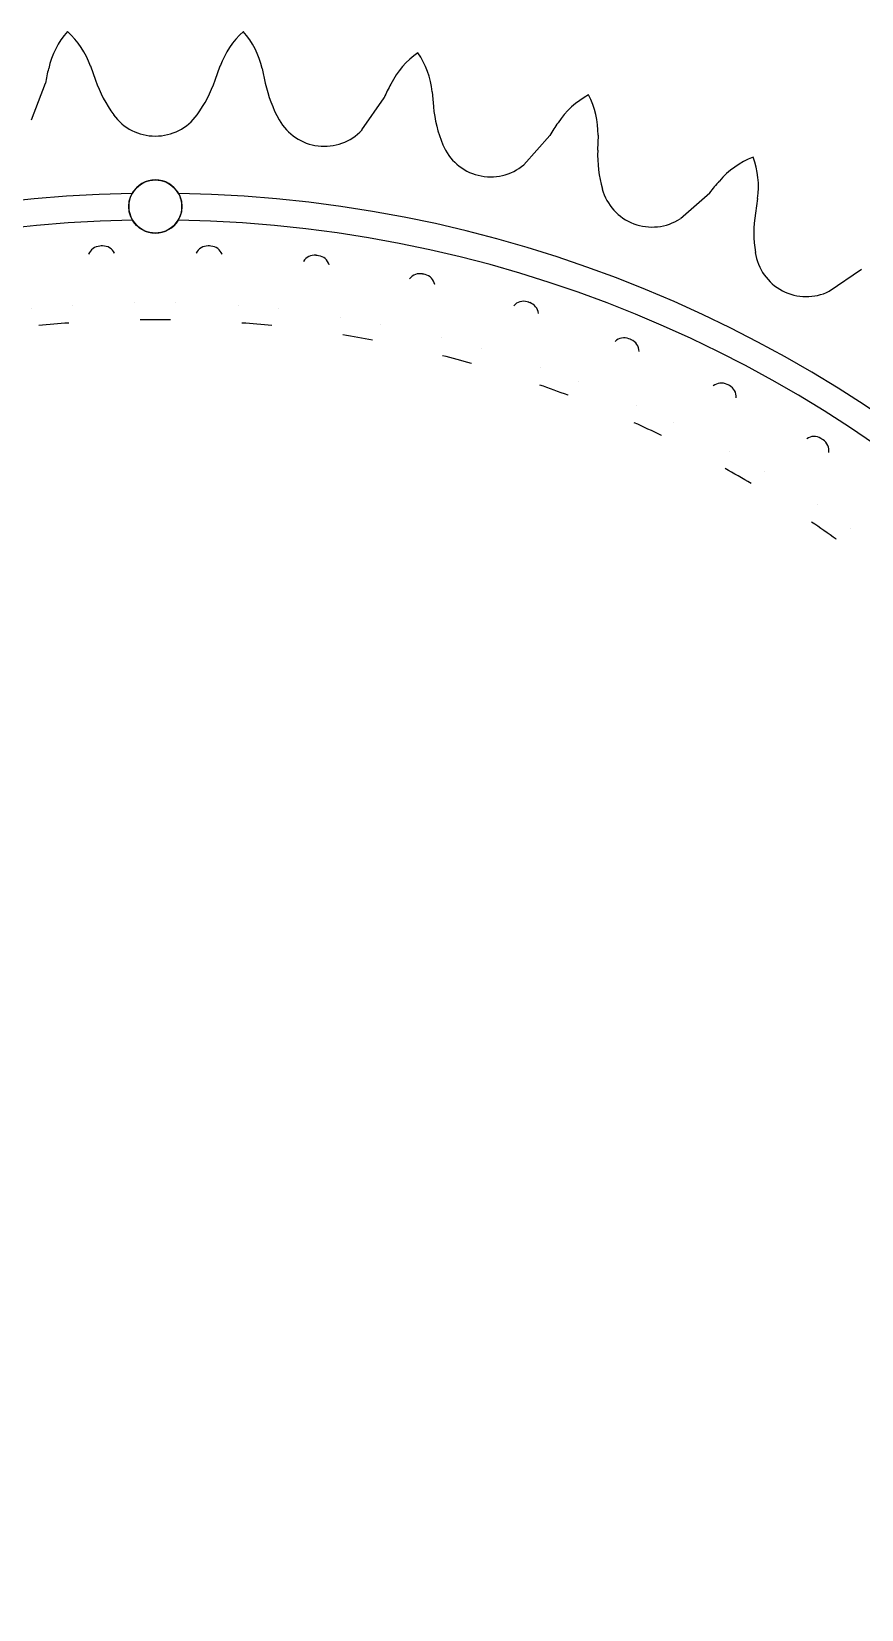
# Model space of a CAD drawing. Header units: millimetres. Extents: x -109 to 109, y -109 to 109.
# Drawn here: x -9.3 to 53, y -9.3 to 109.1 of the extents above; entities that cross this region are included whole.
import ezdxf

# ---------------------------------------------------------------- set-up
doc = ezdxf.new("R2010")
doc.units = ezdxf.units.MM
doc.layers.add('Cut003', color=7, linetype='CONTINUOUS')

msp = doc.modelspace()

# ---------------------------------------------------------------- linework, layer by layer
at = {"layer": 'Cut003'}
for p, q in [((-6.6, 109.13), (-6.6, 109.13, 10)), ((-6.6, 109.13), (-6.6, 109.13, 10)), ((6.6, 109.13), (6.6, 109.13, 10)), ((6.6, 109.13), (6.6, 109.13, 10)), ((19.71, 107.54), (19.71, 107.54, 10)), ((19.71, 107.54), (19.71, 107.54, 10)), ((-8.01, 106.36), (-8.01, 106.36, 10)), ((-8.01, 106.36), (-8.01, 106.36, 10)), ((-4.87, 106.55), (-4.87, 106.55, 10)), ((-4.87, 106.55), (-4.87, 106.55, 10)), ((-4.87, 106.55), (-4.5, 105.49)), ((-4.87, 106.55, 10), (-4.5, 105.49, 10)), ((-4.87, 106.55), (-4.5, 105.49)), ((-4.87, 106.55, 10), (-4.5, 105.49, 10)), ((-4.5, 105.49), (-4.5, 105.49, 10)), ((-4.5, 105.49), (-4.5, 105.49, 10)), ((4.5, 105.49), (4.87, 106.55)), ((4.5, 105.49, 10), (4.87, 106.55, 10)), ((4.5, 105.49), (4.87, 106.55)), ((4.5, 105.49, 10), (4.87, 106.55, 10)), ((4.5, 105.49), (4.5, 105.49, 10)), ((4.5, 105.49), (4.5, 105.49, 10)), ((4.87, 106.55), (4.87, 106.55, 10)), ((4.87, 106.55), (4.87, 106.55, 10)), ((8.01, 106.36), (8.25, 105.26)), ((8.01, 106.36, 10), (8.25, 105.26, 10)), ((8.01, 106.36), (8.01, 106.36, 10)), ((8.01, 106.36), (8.01, 106.36, 10)), ((8.01, 106.36), (8.25, 105.26)), ((8.01, 106.36, 10), (8.25, 105.26, 10)), ((-9.29, 102.51), (-8.25, 105.26)), ((-9.29, 102.51, 10), (-8.25, 105.26, 10)), ((-9.29, 102.51), (-8.25, 105.26)), ((-9.29, 102.51, 10), (-8.25, 105.26, 10)), ((-8.25, 105.26), (-8.25, 105.26, 10)), ((-8.25, 105.26), (-8.25, 105.26, 10)), ((8.25, 105.26), (8.25, 105.26, 10)), ((8.25, 105.26), (8.25, 105.26, 10)), ((17.68, 105.19), (17.68, 105.19, 10)), ((17.68, 105.19), (17.68, 105.19, 10)), ((20.77, 104.62), (20.88, 103.5)), ((20.77, 104.62, 10), (20.88, 103.5, 10)), ((20.77, 104.62), (20.77, 104.62, 10)), ((20.77, 104.62), (20.77, 104.62, 10)), ((20.77, 104.62), (20.88, 103.5)), ((20.77, 104.62, 10), (20.88, 103.5, 10)), ((32.53, 104.38), (32.53, 104.38, 10)), ((32.53, 104.38), (32.53, 104.38, 10)), ((15.51, 101.76), (17.18, 104.17)), ((15.51, 101.76, 10), (17.18, 104.17, 10)), ((15.51, 101.76), (17.18, 104.17)), ((15.51, 101.76, 10), (17.18, 104.17, 10)), ((17.18, 104.17), (17.18, 104.17, 10)), ((17.18, 104.17), (17.18, 104.17, 10)), ((20.88, 103.5), (20.88, 103.5, 10)), ((20.88, 103.5), (20.88, 103.5, 10)), ((-9.29, 102.51), (-9.29, 102.51, 10)), ((-9.29, 102.51), (-9.29, 102.51, 10)), ((-3.13, 102.88), (-3.13, 102.88, 10)), ((-3.13, 102.88), (-3.13, 102.88, 10)), ((3.13, 102.88), (3.13, 102.88, 10)), ((3.13, 102.88), (3.13, 102.88, 10)), ((9.29, 102.51), (9.29, 102.51, 10)), ((9.29, 102.51), (9.29, 102.51, 10)), ((30.23, 102.29), (30.23, 102.29, 10)), ((30.23, 102.29), (30.23, 102.29, 10)), ((15.51, 101.76), (15.51, 101.76, 10)), ((15.51, 101.76), (15.51, 101.76, 10)), ((27.66, 99.14), (29.61, 101.34)), ((27.66, 99.14, 10), (29.61, 101.34, 10)), ((27.66, 99.14), (29.61, 101.34)), ((27.66, 99.14, 10), (29.61, 101.34, 10)), ((29.61, 101.34), (29.61, 101.34, 10)), ((29.61, 101.34), (29.61, 101.34, 10)), ((33.23, 101.35), (33.2, 100.23)), ((33.23, 101.35, 10), (33.2, 100.23, 10)), ((33.23, 101.35), (33.2, 100.23)), ((33.23, 101.35, 10), (33.2, 100.23, 10)), ((33.23, 101.35), (33.23, 101.35, 10)), ((33.23, 101.35), (33.23, 101.35, 10)), ((21.58, 100.64), (21.58, 100.64, 10)), ((21.58, 100.64), (21.58, 100.64, 10)), ((33.2, 100.23), (33.2, 100.23, 10)), ((33.2, 100.23), (33.2, 100.23, 10)), ((44.87, 99.7), (44.87, 99.7, 10)), ((44.87, 99.7), (44.87, 99.7, 10)), ((27.66, 99.14), (27.66, 99.14, 10)), ((27.66, 99.14), (27.66, 99.14, 10)), ((33.56, 97.31), (33.56, 97.31, 10)), ((33.56, 97.31), (33.56, 97.31, 10)), ((42.34, 97.9), (42.34, 97.9, 10)), ((42.34, 97.9), (42.34, 97.9, 10)), ((-1.74, 96.98, 12), (-1.74, 96.98, 10)), ((-1.74, 96.98, 12), (-1.74, 96.98, 10)), ((1.74, 96.98, 12), (1.74, 96.98, 10)), ((1.74, 96.98, 12), (1.74, 96.98, 10)), ((2, 96), (2, 96, 12)), ((2, 96), (2, 96, 12)), ((39.41, 95.09), (41.61, 97.04)), ((39.41, 95.09, 10), (41.61, 97.04, 10)), ((39.41, 95.09), (41.61, 97.04)), ((39.41, 95.09, 10), (41.61, 97.04, 10)), ((41.61, 97.04), (41.61, 97.04, 10)), ((41.61, 97.04), (41.61, 97.04, 10)), ((45.21, 96.61), (45.04, 95.49)), ((45.21, 96.61, 10), (45.04, 95.49, 10)), ((45.21, 96.61), (45.04, 95.49)), ((45.21, 96.61, 10), (45.04, 95.49, 10)), ((45.21, 96.61), (45.21, 96.61, 10)), ((45.21, 96.61), (45.21, 96.61, 10)), ((-1.72, 94.98, 12), (-1.72, 94.98, 10)), ((-1.72, 94.98, 12), (-1.72, 94.98, 10)), ((1.72, 94.98, 12), (1.72, 94.98, 10)), ((1.72, 94.98, 12), (1.72, 94.98, 10)), ((39.41, 95.09), (39.41, 95.09, 10)), ((39.41, 95.09), (39.41, 95.09, 10)), ((45.04, 95.49), (45.04, 95.49, 10)), ((45.04, 95.49), (45.04, 95.49, 10)), ((-5.01, 92.42), (-5.01, 92.42, 10)), ((-5.01, 92.42), (-5.01, 92.42, 10)), ((-4.16, 93.03), (-4.16, 93.03, 10)), ((-4.16, 93.03), (-4.16, 93.03, 10)), ((-3.96, 93.04), (-3.96, 93.04, 10)), ((-3.96, 93.04), (-3.96, 93.04, 10)), ((-3.07, 92.5), (-3.07, 92.5, 10)), ((-3.07, 92.5), (-3.07, 92.5, 10)), ((3.07, 92.5), (3.07, 92.5, 10)), ((3.07, 92.5), (3.07, 92.5, 10)), ((3.96, 93.04), (3.96, 93.04, 10)), ((3.96, 93.04), (3.96, 93.04, 10)), ((4.16, 93.03), (4.16, 93.03, 10)), ((4.16, 93.03), (4.16, 93.03, 10)), ((5.01, 92.42), (5.01, 92.42, 10)), ((5.01, 92.42), (5.01, 92.42, 10)), ((45.04, 92.55), (45.04, 92.55, 10)), ((45.04, 92.55), (45.04, 92.55, 10)), ((11.12, 91.88), (11.12, 91.88, 10)), ((11.12, 91.88), (11.12, 91.88, 10)), ((12.06, 92.34), (12.06, 92.34, 10)), ((12.06, 92.34), (12.06, 92.34, 10)), ((12.25, 92.32), (12.25, 92.32, 10)), ((12.25, 92.32), (12.25, 92.32, 10)), ((13.04, 91.63), (13.04, 91.63, 10)), ((13.04, 91.63), (13.04, 91.63, 10)), ((50.58, 89.64), (53, 91.31)), ((50.58, 89.64, 10), (53, 91.31, 10)), ((50.58, 89.64), (53, 91.31)), ((50.58, 89.64, 10), (53, 91.31, 10)), ((53, 91.31), (53, 91.31, 10)), ((53, 91.31), (53, 91.31, 10)), ((19.08, 90.57), (19.08, 90.57, 10)), ((19.08, 90.57), (19.08, 90.57, 10)), ((20.06, 90.94), (20.06, 90.94, 10)), ((20.06, 90.94), (20.06, 90.94, 10)), ((20.25, 90.9), (20.25, 90.9, 10)), ((20.25, 90.9), (20.25, 90.9, 10)), ((20.98, 90.15), (20.98, 90.15, 10)), ((20.98, 90.15), (20.98, 90.15, 10)), ((27.91, 88.84), (27.91, 88.84, 10)), ((27.91, 88.84), (27.91, 88.84, 10)), ((50.58, 89.64), (50.58, 89.64, 10)), ((50.58, 89.64), (50.58, 89.64, 10)), ((-9.26, 88.31), (-9.26, 88.31, 10)), ((-9.26, 88.31), (-9.26, 88.31, 10)), ((-6.22, 88.57), (-6.22, 88.57, 10)), ((-6.22, 88.57), (-6.22, 88.57, 10)), ((-1.53, 88.78), (-1.53, 88.78, 10)), ((-1.53, 88.78), (-1.53, 88.78, 10)), ((1.53, 88.78), (1.53, 88.78, 10)), ((1.53, 88.78), (1.53, 88.78, 10)), ((6.22, 88.57), (6.22, 88.57, 10)), ((6.22, 88.57), (6.22, 88.57, 10)), ((9.26, 88.31), (9.26, 88.31, 10)), ((9.26, 88.31), (9.26, 88.31, 10)), ((13.91, 87.69), (13.91, 87.69, 10)), ((13.91, 87.69), (13.91, 87.69, 10)), ((26.91, 88.56), (26.91, 88.56, 10)), ((26.91, 88.56), (26.91, 88.56, 10)), ((28.1, 88.79), (28.1, 88.79, 10)), ((28.1, 88.79), (28.1, 88.79, 10)), ((28.75, 87.97), (28.75, 87.97, 10)), ((28.75, 87.97), (28.75, 87.97, 10)), ((-8.75, 87.06), (-8.75, 87.06, 10)), ((-8.75, 87.06), (-8.75, 87.06, 10)), ((-6.5, 87.26), (-6.5, 87.26, 10)), ((-6.5, 87.26), (-6.5, 87.26, 10)), ((-1.13, 87.49), (-1.13, 87.49, 10)), ((-1.13, 87.49), (-1.13, 87.49, 10)), ((1.13, 87.49), (1.13, 87.49, 10)), ((1.13, 87.49), (1.13, 87.49, 10)), ((6.5, 87.26), (6.5, 87.26, 10)), ((6.5, 87.26), (6.5, 87.26, 10)), ((8.75, 87.06), (8.75, 87.06, 10)), ((8.75, 87.06), (8.75, 87.06, 10)), ((16.92, 87.16), (16.92, 87.16, 10)), ((16.92, 87.16), (16.92, 87.16, 10)), ((14.08, 86.36), (14.08, 86.36, 10)), ((14.08, 86.36), (14.08, 86.36, 10)), ((16.3, 85.97), (16.3, 85.97, 10)), ((16.3, 85.97), (16.3, 85.97, 10)), ((21.5, 86.15), (21.5, 86.15, 10)), ((21.5, 86.15), (21.5, 86.15, 10)), ((24.45, 85.36), (24.45, 85.36, 10)), ((24.45, 85.36), (24.45, 85.36, 10)), ((34.52, 85.88), (34.52, 85.88, 10)), ((34.52, 85.88), (34.52, 85.88, 10)), ((35.55, 86.07), (35.55, 86.07, 10)), ((35.55, 86.07), (35.55, 86.07, 10)), ((35.73, 86), (35.73, 86, 10)), ((35.73, 86), (35.73, 86, 10)), ((21.56, 84.8), (21.56, 84.8, 10)), ((21.56, 84.8), (21.56, 84.8, 10)), ((23.73, 84.22), (23.73, 84.22, 10)), ((23.73, 84.22), (23.73, 84.22, 10)), ((36.31, 85.13), (36.31, 85.13, 10)), ((36.31, 85.13), (36.31, 85.13, 10)), ((28.93, 83.95), (28.93, 83.95, 10)), ((28.93, 83.95), (28.93, 83.95, 10)), ((31.8, 82.9), (31.8, 82.9, 10)), ((31.8, 82.9), (31.8, 82.9, 10)), ((28.86, 82.6), (28.86, 82.6, 10)), ((28.86, 82.6), (28.86, 82.6, 10)), ((30.98, 81.83), (30.98, 81.83, 10)), ((30.98, 81.83), (30.98, 81.83, 10)), ((41.87, 82.54), (41.87, 82.54, 10)), ((41.87, 82.54), (41.87, 82.54, 10)), ((42.91, 82.65), (42.91, 82.65, 10)), ((42.91, 82.65), (42.91, 82.65, 10)), ((43.09, 82.56), (43.09, 82.56, 10)), ((43.09, 82.56), (43.09, 82.56, 10)), ((36.14, 81.1), (36.14, 81.1, 10)), ((36.14, 81.1), (36.14, 81.1, 10)), ((43.59, 81.64), (43.59, 81.64, 10)), ((43.59, 81.64), (43.59, 81.64, 10)), ((35.95, 79.77), (35.95, 79.77, 10)), ((35.95, 79.77), (35.95, 79.77, 10)), ((38.9, 79.81), (38.9, 79.81, 10)), ((38.9, 79.81), (38.9, 79.81, 10)), ((38, 78.82), (38, 78.82, 10)), ((38, 78.82), (38, 78.82, 10)), ((48.91, 78.58), (48.91, 78.58, 10)), ((48.91, 78.58), (48.91, 78.58, 10)), ((49.95, 78.59), (49.95, 78.59, 10)), ((49.95, 78.59), (49.95, 78.59, 10)), ((50.12, 78.49), (50.12, 78.49, 10)), ((50.12, 78.49), (50.12, 78.49, 10)), ((43.07, 77.65), (43.07, 77.65, 10)), ((43.07, 77.65), (43.07, 77.65, 10)), ((50.54, 77.53), (50.54, 77.53, 10)), ((50.54, 77.53), (50.54, 77.53, 10)), ((42.77, 76.33), (42.77, 76.33, 10)), ((42.77, 76.33), (42.77, 76.33, 10)), ((45.71, 76.12), (45.71, 76.12, 10)), ((45.71, 76.12), (45.71, 76.12, 10)), ((44.72, 75.21), (44.72, 75.21, 10)), ((44.72, 75.21), (44.72, 75.21, 10)), ((49.67, 73.6), (49.67, 73.6, 10)), ((49.67, 73.6), (49.67, 73.6, 10)), ((49.26, 72.32), (49.26, 72.32, 10)), ((49.26, 72.32), (49.26, 72.32, 10)), ((52.17, 71.85), (52.17, 71.85, 10)), ((52.17, 71.85), (52.17, 71.85, 10)), ((51.11, 71.02), (51.11, 71.02, 10)), ((51.11, 71.02), (51.11, 71.02, 10))]:
    msp.add_line(p, q, dxfattribs=at)
msp.add_circle((0, 96), 2, dxfattribs=at)
msp.add_circle((0, 96), 2, dxfattribs=at)
for centre, radius, start, end in [((-2, 105.05), 6.15, 138.4112, 167.6923), ((-2, 105.05, 10), 6.15, 138.4112, 167.6923), ((-2, 105.05), 6.15, 138.4112, 167.6923), ((-2, 105.05, 10), 6.15, 138.4112, 167.6923), ((-10.68, 104.52), 6.15, 19.2308, 48.5118), ((-10.68, 104.52, 10), 6.15, 19.2308, 48.5118), ((-10.68, 104.52), 6.15, 19.2308, 48.5118), ((-10.68, 104.52, 10), 6.15, 19.2308, 48.5118), ((10.68, 104.52), 6.15, 131.4882, 160.7692), ((10.68, 104.52, 10), 6.15, 131.4882, 160.7692), ((10.68, 104.52), 6.15, 131.4882, 160.7692), ((10.68, 104.52, 10), 6.15, 131.4882, 160.7692), ((2, 105.05), 6.15, 12.3077, 41.5888), ((2, 105.05, 10), 6.15, 12.3077, 41.5888), ((2, 105.05), 6.15, 12.3077, 41.5888), ((2, 105.05, 10), 6.15, 12.3077, 41.5888), ((23.2, 102.48), 6.15, 124.5651, 153.8462), ((23.2, 102.48, 10), 6.15, 124.5651, 153.8462), ((23.2, 102.48), 6.15, 124.5651, 153.8462), ((23.2, 102.48, 10), 6.15, 124.5651, 153.8462), ((14.65, 104.04), 6.15, 5.3846, 34.6657), ((14.65, 104.04, 10), 6.15, 5.3846, 34.6657), ((14.65, 104.04), 6.15, 5.3846, 34.6657), ((14.65, 104.04, 10), 6.15, 5.3846, 34.6657), ((1.61, 103.68), 9.99, 164.4566, 170.928), ((1.61, 103.68, 10), 9.99, 164.4566, 170.928), ((1.61, 103.68), 9.99, 164.4566, 170.928), ((1.61, 103.68, 10), 9.99, 164.4566, 170.928), ((4.94, 108.78), 9.99, -160.7692, -143.8462), ((4.94, 108.78, 10), 9.99, -160.7692, -143.8462), ((4.94, 108.78), 9.99, -160.7692, -143.8462), ((4.94, 108.78, 10), 9.99, -160.7692, -143.8462), ((-4.94, 108.78), 9.99, -36.1538, -19.2308), ((-4.94, 108.78, 10), 9.99, -36.1538, -19.2308), ((-4.94, 108.78), 9.99, -36.1538, -19.2308), ((-4.94, 108.78, 10), 9.99, -36.1538, -19.2308), ((18.01, 107.39), 9.99, -167.6923, -150.7692), ((18.01, 107.39, 10), 9.99, -167.6923, -150.7692), ((18.01, 107.39), 9.99, -167.6923, -150.7692), ((18.01, 107.39, 10), 9.99, -167.6923, -150.7692), ((26.38, 100.28), 9.99, 150.6104, 157.0819), ((26.38, 100.28, 10), 9.99, 150.6104, 157.0819), ((26.38, 100.28), 9.99, 150.6104, 157.0819), ((26.38, 100.28, 10), 9.99, 150.6104, 157.0819), ((35.38, 98.93), 6.15, 117.642, 146.9231), ((35.38, 98.93, 10), 6.15, 117.642, 146.9231), ((35.38, 98.93), 6.15, 117.642, 146.9231), ((35.38, 98.93, 10), 6.15, 117.642, 146.9231), ((27.08, 101.52), 6.15, -1.5385, 27.7426), ((27.08, 101.52, 10), 6.15, -1.5385, 27.7426), ((27.08, 101.52), 6.15, -1.5385, 27.7426), ((27.08, 101.52, 10), 6.15, -1.5385, 27.7426), ((30.82, 104.43), 9.99, -174.6154, -157.6923), ((30.82, 104.43, 10), 9.99, -174.6154, -157.6923), ((30.82, 104.43), 9.99, -174.6154, -157.6923), ((30.82, 104.43, 10), 9.99, -174.6154, -157.6923), ((0, 105.17), 3.88, -143.8462, -90), ((0, 105.17, 10), 3.88, -143.8462, -90), ((0, 105.17), 3.88, -143.8462, -90), ((0, 105.17, 10), 3.88, -143.8462, -90), ((0, 105.17), 3.88, -90, -36.1538), ((0, 105.17, 10), 3.88, -90, -36.1538), ((0, 105.17, 10), 3.88, -90, -36.1538), ((0, 105.17), 3.88, -90, -36.1538), ((12.68, 104.4), 3.88, -150.7692, -96.9231), ((12.68, 104.4, 10), 3.88, -150.7692, -96.9231), ((12.68, 104.4), 3.88, -150.7692, -96.9231), ((12.68, 104.4, 10), 3.88, -150.7692, -96.9231), ((38.28, 96.37), 9.99, 143.6874, 150.1588), ((38.28, 96.37, 10), 9.99, 143.6874, 150.1588), ((38.28, 96.37), 9.99, 143.6874, 150.1588), ((38.28, 96.37, 10), 9.99, 143.6874, 150.1588), ((12.68, 104.4), 3.88, -96.9231, -43.0769), ((12.68, 104.4, 10), 3.88, -96.9231, -43.0769), ((12.68, 104.4, 10), 3.88, -96.9231, -43.0769), ((12.68, 104.4), 3.88, -96.9231, -43.0769), ((25.17, 102.11), 3.88, -157.6923, -103.8462), ((25.17, 102.11, 10), 3.88, -157.6923, -103.8462), ((25.17, 102.11), 3.88, -157.6923, -103.8462), ((25.17, 102.11, 10), 3.88, -157.6923, -103.8462), ((43.19, 99.96), 9.99, 178.4615, -164.6154), ((43.19, 99.96, 10), 9.99, 178.4615, -164.6154), ((43.19, 99.96), 9.99, 178.4615, -164.6154), ((43.19, 99.96, 10), 9.99, 178.4615, -164.6154), ((47.05, 93.95), 6.15, 110.7189, 140), ((47.05, 93.95, 10), 6.15, 110.7189, 140), ((47.05, 93.95), 6.15, 110.7189, 140), ((47.05, 93.95, 10), 6.15, 110.7189, 140), ((39.12, 97.51), 6.15, -8.4615, 20.8195), ((39.12, 97.51, 10), 6.15, -8.4615, 20.8195), ((39.12, 97.51), 6.15, -8.4615, 20.8195), ((39.12, 97.51, 10), 6.15, -8.4615, 20.8195), ((25.17, 102.11), 3.88, -103.8462, -50), ((25.17, 102.11, 10), 3.88, -103.8462, -50), ((25.17, 102.11, 10), 3.88, -103.8462, -50), ((25.17, 102.11), 3.88, -103.8462, -50), ((0, 96, 10), 2, 29.4845, 150.5155), ((0, 96, 10), 2, 29.4845, 150.5155), ((37.29, 98.34), 3.88, -164.6154, -110.7692), ((37.29, 98.34, 10), 3.88, -164.6154, -110.7692), ((37.29, 98.34), 3.88, -164.6154, -110.7692), ((37.29, 98.34, 10), 3.88, -164.6154, -110.7692), ((49.61, 91.06), 9.99, 136.7643, 143.2357), ((49.61, 91.06, 10), 9.99, 136.7643, 143.2357), ((49.61, 91.06), 9.99, 136.7643, 143.2357), ((49.61, 91.06, 10), 9.99, 136.7643, 143.2357), ((0, 0, 10), 97, 91.0284, -91.0284), ((0, 0, 10), 97, 91.0284, -91.0284), ((0, 0, 12), 97, 91.0284, -91.0284), ((0, 0, 12), 97, 91.0284, -91.0284), ((0, 96, 12), 2, 150.5155, -149.4818), ((0, 96, 12), 2, 150.5155, -149.4818), ((0, 96, 12), 2, -30.5182, 0), ((0, 96, 12), 2, -30.5182, 0), ((0, 0, 10), 97, 0, 88.9716), ((0, 96, 12), 2, 0, 29.4845), ((0, 0, 10), 97, 0, 88.9716), ((0, 0, 12), 97, 0, 88.9716), ((0, 96, 12), 2, 0, 29.4845), ((0, 0, 12), 97, 0, 88.9716), ((0, 0, 12), 95, 91.0392, -91.0392), ((0, 0, 10), 95, 91.0392, -91.0392), ((0, 0, 12), 95, 91.0392, -91.0392), ((0, 0, 10), 95, 91.0392, -91.0392), ((0, 96, 10), 2, -149.4818, -30.5182), ((0, 96, 10), 2, -149.4818, -30.5182), ((0, 0, 12), 95, 0, 88.9608), ((0, 0, 10), 95, 0, 88.9608), ((0, 0, 10), 95, 0, 88.9608), ((0, 0, 12), 95, 0, 88.9608), ((37.29, 98.34), 3.88, -110.7692, -56.9231), ((37.29, 98.34, 10), 3.88, -110.7692, -56.9231), ((37.29, 98.34, 10), 3.88, -110.7692, -56.9231), ((37.29, 98.34), 3.88, -110.7692, -56.9231), ((54.92, 94.02), 9.99, 171.5385, -171.5385), ((54.92, 94.02, 10), 9.99, 171.5385, -171.5385), ((54.92, 94.02), 9.99, 171.5385, -171.5385), ((54.92, 94.02, 10), 9.99, 171.5385, -171.5385), ((-4.12, 92.08), 0.95, 92.6702, 159.3156), ((-4.12, 92.08), 0.95, 92.6702, 159.3156), ((-4.12, 92.08, 10), 0.95, 92.6702, 159.3156), ((-4.12, 92.08, 10), 0.95, 92.6702, 159.3156), ((0, 0), 93.13, 92.439, 92.561), ((0, 0), 93.13, 92.439, 92.561), ((0, 0, 10), 93.13, 92.439, 92.561), ((0, 0, 10), 93.13, 92.439, 92.561), ((-3.92, 92.09), 0.95, 25.6844, 92.3298), ((-3.92, 92.09), 0.95, 25.6844, 92.3298), ((-3.92, 92.09, 10), 0.95, 25.6844, 92.3298), ((-3.92, 92.09, 10), 0.95, 25.6844, 92.3298), ((3.92, 92.09), 0.95, 87.6702, 154.3156), ((3.92, 92.09), 0.95, 87.6702, 154.3156), ((3.92, 92.09, 10), 0.95, 87.6702, 154.3156), ((3.92, 92.09, 10), 0.95, 87.6702, 154.3156), ((0, 0), 93.13, 87.439, 87.561), ((0, 0), 93.13, 87.439, 87.561), ((0, 0, 10), 93.13, 87.439, 87.561), ((0, 0, 10), 93.13, 87.439, 87.561), ((4.12, 92.08), 0.95, 20.6844, 87.3298), ((4.12, 92.08), 0.95, 20.6844, 87.3298), ((4.12, 92.08, 10), 0.95, 20.6844, 87.3298), ((4.12, 92.08, 10), 0.95, 20.6844, 87.3298), ((48.87, 93.12), 3.88, -171.5385, -117.6923), ((48.87, 93.12, 10), 3.88, -171.5385, -117.6923), ((48.87, 93.12), 3.88, -171.5385, -117.6923), ((48.87, 93.12, 10), 3.88, -171.5385, -117.6923), ((11.94, 91.4), 0.95, 82.6702, 149.3156), ((11.94, 91.4), 0.95, 82.6702, 149.3156), ((11.94, 91.4, 10), 0.95, 82.6702, 149.3156), ((11.94, 91.4, 10), 0.95, 82.6702, 149.3156), ((0, 0), 93.12, 82.439, 82.561), ((0, 0), 93.12, 82.439, 82.561), ((0, 0, 10), 93.12, 82.439, 82.561), ((0, 0, 10), 93.12, 82.439, 82.561), ((12.13, 91.37), 0.95, 15.6844, 82.3298), ((12.13, 91.37), 0.95, 15.6844, 82.3298), ((12.13, 91.37, 10), 0.95, 15.6844, 82.3298), ((12.13, 91.37, 10), 0.95, 15.6844, 82.3298), ((19.86, 90.01), 0.95, 77.6702, 144.3156), ((19.86, 90.01), 0.95, 77.6702, 144.3156), ((19.86, 90.01, 10), 0.95, 77.6702, 144.3156), ((19.86, 90.01, 10), 0.95, 77.6702, 144.3156), ((0, 0), 93.12, 77.439, 77.561), ((0, 0), 93.12, 77.439, 77.561), ((0, 0, 10), 93.12, 77.439, 77.561), ((0, 0, 10), 93.12, 77.439, 77.561), ((20.04, 89.97), 0.95, 10.6844, 77.3298), ((20.04, 89.97), 0.95, 10.6844, 77.3298), ((20.04, 89.97, 10), 0.95, 10.6844, 77.3298), ((20.04, 89.97, 10), 0.95, 10.6844, 77.3298), ((27.63, 87.94), 0.95, 72.6702, 139.3156), ((27.63, 87.94), 0.95, 72.6702, 139.3156), ((27.63, 87.94, 10), 0.95, 72.6702, 139.3156), ((27.63, 87.94, 10), 0.95, 72.6702, 139.3156), ((0, 0), 93.12, 72.439, 72.561), ((0, 0), 93.12, 72.439, 72.561), ((0, 0, 10), 93.12, 72.439, 72.561), ((0, 0, 10), 93.12, 72.439, 72.561), ((48.87, 93.12), 3.88, -117.6923, -63.8462), ((48.87, 93.12, 10), 3.88, -117.6923, -63.8462), ((48.87, 93.12, 10), 3.88, -117.6923, -63.8462), ((48.87, 93.12), 3.88, -117.6923, -63.8462), ((27.81, 87.88), 0.95, 5.6844, 72.3298), ((27.81, 87.88), 0.95, 5.6844, 72.3298), ((27.81, 87.88, 10), 0.95, 5.6844, 72.3298), ((27.81, 87.88, 10), 0.95, 5.6844, 72.3298), ((0, 0), 87.5, 94.2616, 95.7389), ((0, 0), 87.5, 94.2616, 95.7389), ((0, 0, 10), 87.5, 94.2616, 95.7389), ((0, 0, 10), 87.5, 94.2616, 95.7389), ((0, 0), 87.5, 89.2616, 90.7389), ((0, 0), 87.5, 89.2616, 90.7389), ((0, 0, 10), 87.5, 89.2616, 90.7389), ((0, 0, 10), 87.5, 89.2616, 90.7389), ((0, 0), 87.5, 84.2616, 85.7389), ((0, 0), 87.5, 84.2616, 85.7389), ((0, 0, 10), 87.5, 84.2616, 85.7389), ((0, 0, 10), 87.5, 84.2616, 85.7389), ((0, 0), 87.5, 79.2616, 80.7389), ((0, 0), 87.5, 79.2616, 80.7389), ((0, 0, 10), 87.5, 79.2616, 80.7389), ((0, 0, 10), 87.5, 79.2616, 80.7389), ((35.18, 85.2), 0.95, 67.6702, 134.3156), ((35.18, 85.2), 0.95, 67.6702, 134.3156), ((35.18, 85.2, 10), 0.95, 67.6702, 134.3156), ((35.18, 85.2, 10), 0.95, 67.6702, 134.3156), ((0, 0), 93.13, 67.439, 67.561), ((0, 0), 93.13, 67.439, 67.561), ((0, 0, 10), 93.13, 67.439, 67.561), ((0, 0, 10), 93.13, 67.439, 67.561), ((35.36, 85.12), 0.95, 0.6844, 67.3298), ((35.36, 85.12), 0.95, 0.6844, 67.3298), ((35.36, 85.12, 10), 0.95, 0.6844, 67.3298), ((35.36, 85.12, 10), 0.95, 0.6844, 67.3298), ((0, 0), 87.5, 74.2616, 75.7389), ((0, 0), 87.5, 74.2616, 75.7389), ((0, 0, 10), 87.5, 74.2616, 75.7389), ((0, 0, 10), 87.5, 74.2616, 75.7389), ((0, 0), 87.5, 69.2616, 70.7389), ((0, 0), 87.5, 69.2616, 70.7389), ((0, 0, 10), 87.5, 69.2616, 70.7389), ((0, 0, 10), 87.5, 69.2616, 70.7389), ((42.48, 81.8), 0.95, 62.6702, 129.3156), ((42.48, 81.8), 0.95, 62.6702, 129.3156), ((42.48, 81.8, 10), 0.95, 62.6702, 129.3156), ((42.48, 81.8, 10), 0.95, 62.6702, 129.3156), ((0, 0), 93.13, 62.439, 62.561), ((0, 0), 93.13, 62.439, 62.561), ((0, 0, 10), 93.13, 62.439, 62.561), ((0, 0, 10), 93.13, 62.439, 62.561), ((42.65, 81.72), 0.95, -4.3156, 62.3298), ((42.65, 81.72), 0.95, -4.3156, 62.3298), ((42.65, 81.72, 10), 0.95, -4.3156, 62.3298), ((42.65, 81.72, 10), 0.95, -4.3156, 62.3298), ((0, 0), 87.5, 64.2616, 65.7389), ((0, 0), 87.5, 64.2616, 65.7389), ((0, 0, 10), 87.5, 64.2616, 65.7389), ((0, 0, 10), 87.5, 64.2616, 65.7389), ((49.44, 77.79), 0.95, 57.6702, 124.3156), ((49.44, 77.79), 0.95, 57.6702, 124.3156), ((49.44, 77.79, 10), 0.95, 57.6702, 124.3156), ((49.44, 77.79, 10), 0.95, 57.6702, 124.3156), ((0, 0), 93.13, 57.439, 57.561), ((0, 0), 93.13, 57.439, 57.561), ((0, 0, 10), 93.13, 57.439, 57.561), ((0, 0, 10), 93.13, 57.439, 57.561), ((49.61, 77.69), 0.95, -9.3156, 57.3298), ((49.61, 77.69), 0.95, -9.3156, 57.3298), ((49.61, 77.69, 10), 0.95, -9.3156, 57.3298), ((49.61, 77.69, 10), 0.95, -9.3156, 57.3298), ((0, 0), 87.5, 59.2616, 60.7389), ((0, 0), 87.5, 59.2616, 60.7389), ((0, 0, 10), 87.5, 59.2616, 60.7389), ((0, 0, 10), 87.5, 59.2616, 60.7389), ((0, 0), 87.5, 54.2616, 55.7389), ((0, 0), 87.5, 54.2616, 55.7389), ((0, 0, 10), 87.5, 54.2616, 55.7389), ((0, 0, 10), 87.5, 54.2616, 55.7389), ((0, 0, 12), 95, -88.9608, 0), ((0, 0, 10), 95, -88.9608, 0), ((0, 0, 12), 95, -88.9608, 0), ((0, 0, 10), 95, -88.9608, 0), ((0, 0, 10), 97, -88.9716, 0), ((0, 0, 10), 97, -88.9716, 0), ((0, 0, 12), 97, -88.9716, 0), ((0, 0, 12), 97, -88.9716, 0)]:
    msp.add_arc(centre, radius, start, end, dxfattribs=at)

doc.saveas('drawing.dxf')
